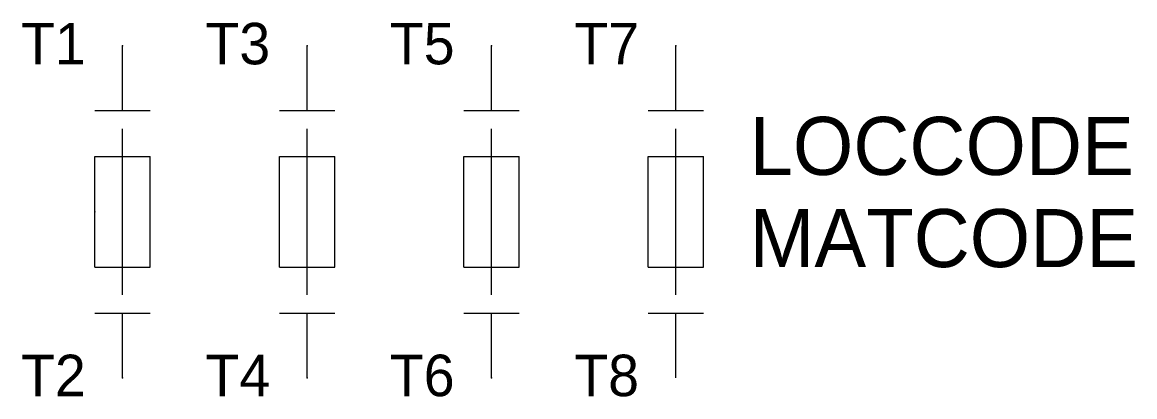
# Model space of a CAD drawing. Extents: x -5.4 to 54.9, y -10 to 10.3.
import ezdxf
from ezdxf.enums import TextEntityAlignment as Align

# ---------------------------------------------------------------- set-up
doc = ezdxf.new("R2010")
doc.units = 0
doc.linetypes.add('DASHED', pattern=[0])
doc.layers.get('0').update_dxf_attribs({"linetype": 'CONTINUOUS'})
for name, color, linetype in [('A', 7, 'CONTINUOUS'), ('C', 6, 'CONTINUOUS'), ('T2', 1, 'CONTINUOUS')]:
    doc.layers.add(name, color=color, linetype=linetype)

msp = doc.modelspace()

# ---------------------------------------------------------------- linework, layer by layer
at = {"color": 0}
for p, q in [((0, 5.5), (0, 9)), ((10, 5.5), (10, 9)), ((20, 5.5), (20, 9)), ((30, 5.5), (30, 9)), ((-1.5, 5.5), (1.5, 5.5)), ((8.5, 5.5), (11.5, 5.5)), ((18.5, 5.5), (21.5, 5.5)), ((28.5, 5.5), (31.5, 5.5)), ((0, -4.5), (0, 4.5)), ((10, -4.5), (10, 4.5)), ((20, -4.5), (20, 4.5)), ((30, -4.5), (30, 4.5)), ((-1.5, 3), (1.5, 3)), ((-1.5, -3), (-1.5, 3)), ((1.5, -3), (1.5, 3)), ((8.5, -3), (8.5, 3)), ((8.5, 3), (11.5, 3)), ((11.5, -3), (11.5, 3)), ((18.5, 3), (21.5, 3)), ((18.5, -3), (18.5, 3)), ((21.5, -3), (21.5, 3)), ((28.5, -3), (28.5, 3)), ((28.5, 3), (31.5, 3)), ((31.5, -3), (31.5, 3)), ((-1.5, -3), (1.5, -3)), ((8.5, -3), (11.5, -3)), ((18.5, -3), (21.5, -3)), ((28.5, -3), (31.5, -3)), ((-1.5, -5.5), (1.5, -5.5)), ((0, -9), (0, -5.5)), ((8.5, -5.5), (11.5, -5.5)), ((10, -9), (10, -5.5)), ((18.5, -5.5), (21.5, -5.5)), ((20, -9), (20, -5.5)), ((28.5, -5.5), (31.5, -5.5)), ((30, -9), (30, -5.5))]:
    msp.add_line(p, q, dxfattribs=at)
at = {"layer": 'A', "color": 0, "linetype": 'DASHED'}
msp.add_point((-1.5, 0), dxfattribs=at)
at = {"layer": 'C', "color": 0, "linetype": 'DASHED'}
for p in [(0, 9), (0, -9)]:
    msp.add_point(p, dxfattribs=at)
at = {"layer": 'C', "color": 0}
for p in [(10, 9), (20, 9), (30, 9), (10, -9), (20, -9)]:
    msp.add_point(p, dxfattribs=at)

# ---------------------------------------------------------------- texts
at = {"color": 0, "linetype": 'CONTINUOUS'}
for tag, p in [('LOCCODE', (34, 2)), ('MATCODE', (34, -3))]:
    msp.add_attdef(tag, p, '', height=3.15, dxfattribs=at)
at = {"layer": 'T2', "color": 0, "linetype": 'CONTINUOUS'}
for tag, p in [('T3', (8, 8)), ('T1', (-2, 8)), ('T5', (18, 8)), ('T7', (28, 8)), ('T2', (-2, -10)), ('T4', (8, -10)), ('T6', (18, -10)), ('T8', (28, -10))]:
    msp.add_attdef(tag, text='', height=2.25, dxfattribs=at).set_placement(p, align=Align.RIGHT)

doc.saveas('drawing.dxf')
